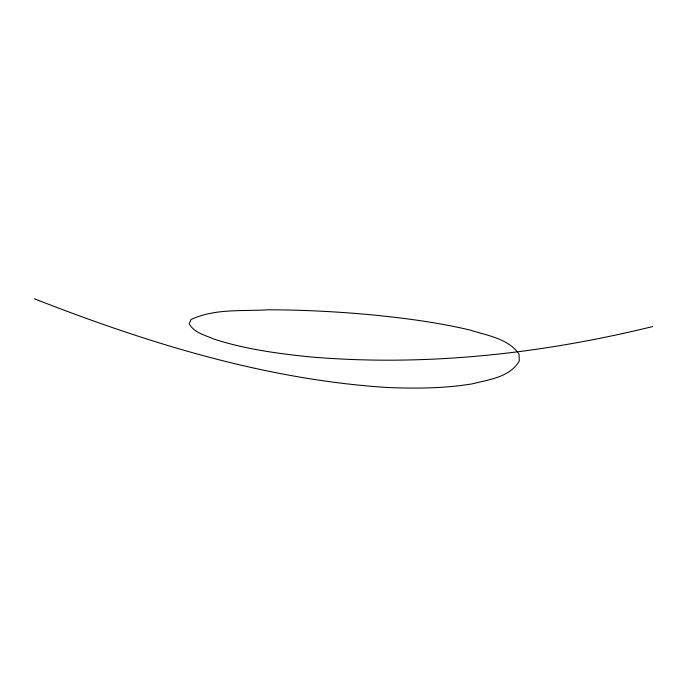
<?xml version="1.0" encoding="UTF-8"?>
<svg xmlns="http://www.w3.org/2000/svg" width="687" height="687" viewBox="0 0 687 687"><rect width="100%" height="100%" fill="white"/><g stroke="black" fill="none" stroke-linecap="round" stroke-linejoin="round"><path stroke-width="1.03" d="M652.65 326.565C540.626 354.011 424.283 366.772 309.116 356.819C277.067 353.487 244.881 349.09 214.121 339.155C205.37 335.196 194.163 332.92 189.191 323.826L190.995 319.558C214.773 308.334 242.477 311.374 268.076 309.811C303.07 309.82 338.038 311.718 372.886 314.947C405.665 318.244 438.418 322.538 470.501 330.155C487.349 335.642 508.26 338.425 519.011 354.114L519.32 360.993C509.883 377.335 488.569 379.653 471.943 383.921C443.879 388.481 415.377 388.653 387.039 387.477C265.259 379.602 147.379 342.993 34.35 298.776"/></g></svg>
